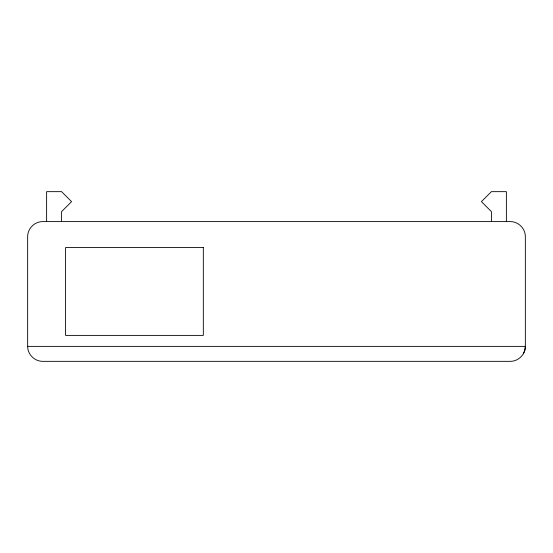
<?xml version="1.0" encoding="UTF-8"?>
<svg xmlns="http://www.w3.org/2000/svg" width="553" height="553" viewBox="0 0 553 553"><rect width="100%" height="100%" fill="white"/><g stroke="black" fill="none" stroke-linecap="round" stroke-linejoin="round"><path stroke-width="0.83" d="M523.345 353.858L524.838 350.249L525.35 346.372L525.35 236.573C525.398 228.562 518.389 221.553 510.378 221.601L42.622 221.601C34.611 221.553 27.602 228.562 27.65 236.573L27.65 346.372C27.602 354.39 34.611 361.399 42.622 361.344L510.378 361.344C518.361 361.392 525.468 354.39 525.35 346.372L27.65 346.372M506.382 221.601L506.382 191.656L491.41 191.656L481.428 201.638L491.41 211.619L491.41 221.663M61.59 221.663L61.59 211.619L71.572 201.638L61.59 191.656L46.618 191.656L46.618 221.601M203.331 247.55L65.579 247.55L65.579 335.394L203.331 335.394L203.331 247.55"/></g></svg>
